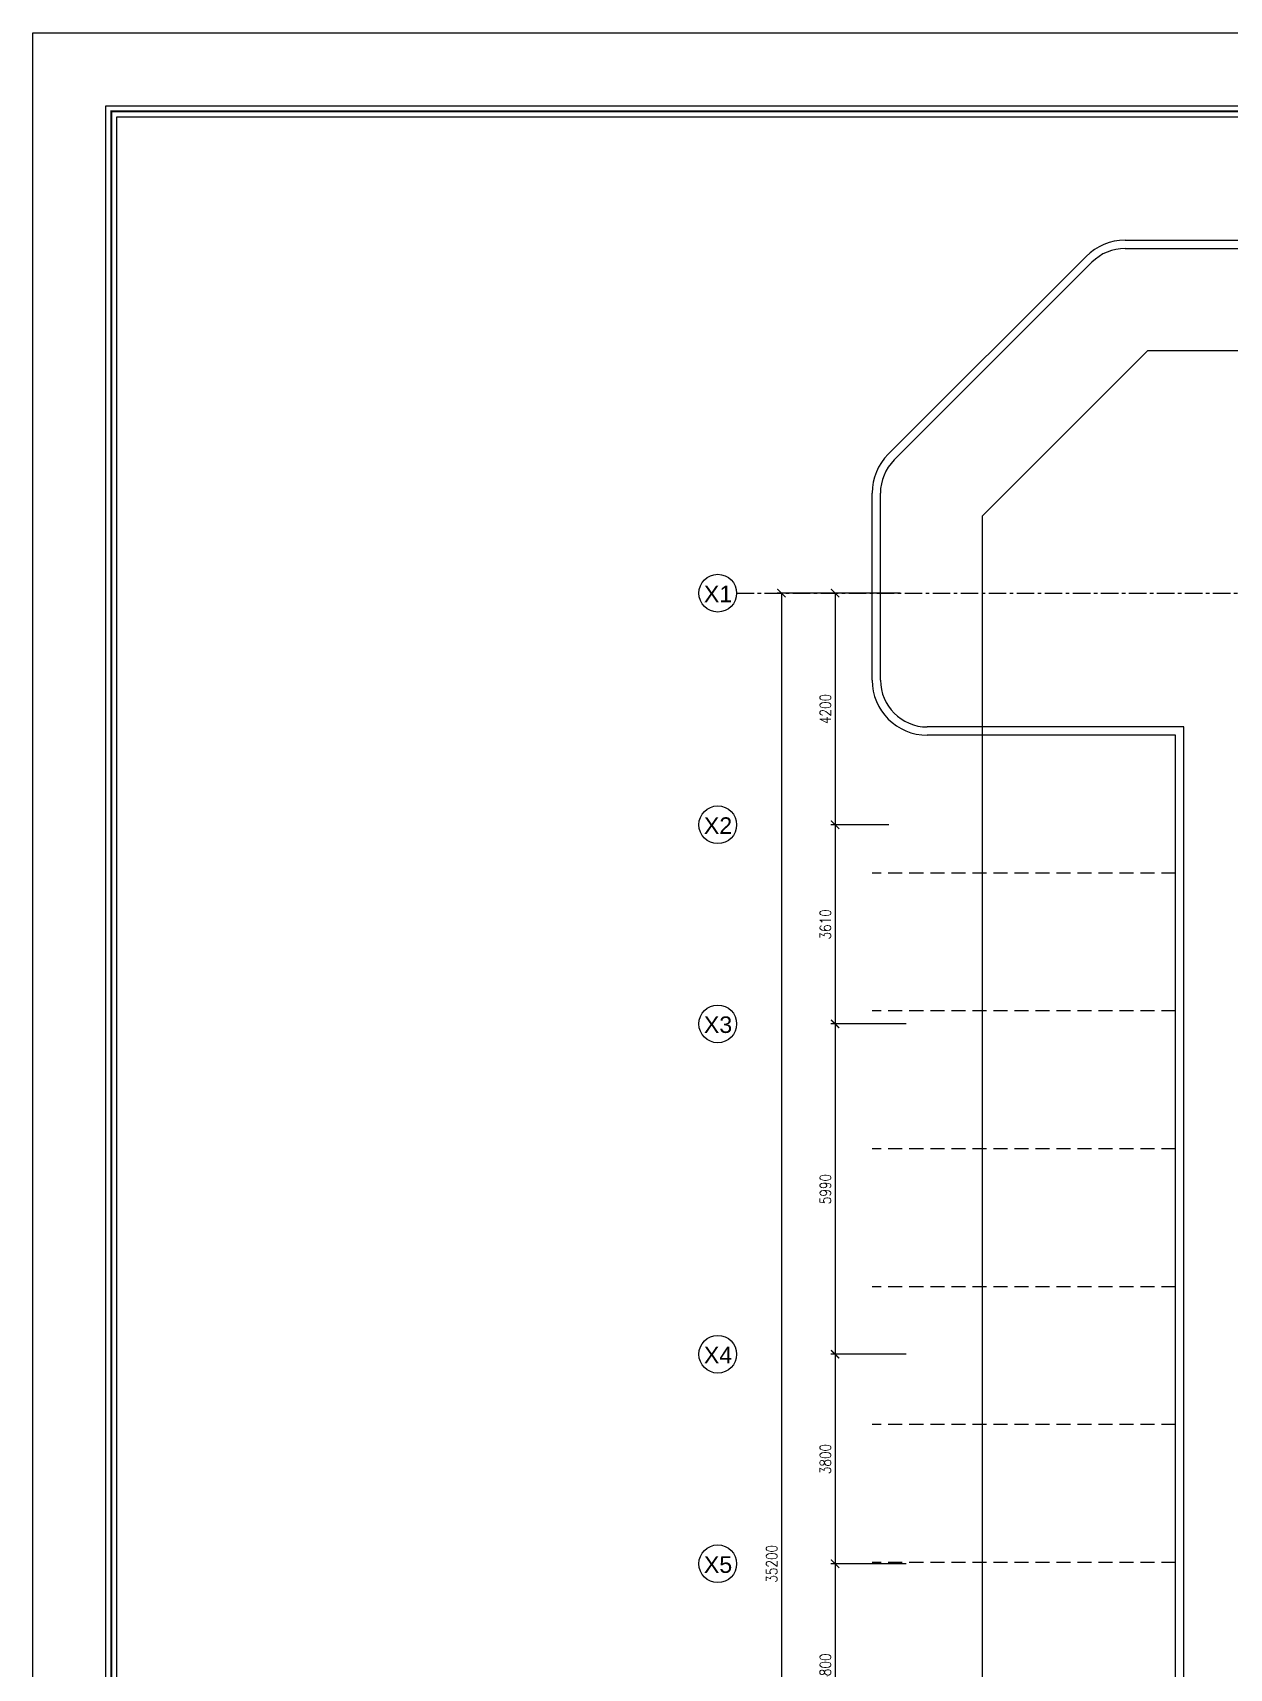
# Model space of a CAD drawing. Header units: millimetres. Extents: x -1288794 to 2153086, y -2701644 to -1428868.
# Drawn here: x 1073649 to 1095346, y -1493463 to -1463806 of the extents above; entities that cross this region are included whole.
import ezdxf
from ezdxf.enums import TextEntityAlignment as Align

# ---------------------------------------------------------------- set-up
doc = ezdxf.new("R2010")
doc.units = ezdxf.units.MM
doc.header["$LTSCALE"] = 100
doc.header["$PDMODE"] = 34
doc.linetypes.add('CENTER', pattern=[50.8, 31.75, -6.35, 6.35, -6.35])
doc.linetypes.add('DASHED', pattern=[19.05, 12.7, -6.35])
for name, color, linetype in [('A-ANNO-DIMS', 1, 'Continuous'), ('A-ANNO-SYMB', 33, 'Continuous'), ('A-ANNO-TEXT', 8, 'Continuous'), ('A-AREA', 8, 'CENTER'), ('A-GRID', 253, 'CENTER'), ('L-WALK', 8, 'Continuous'), ('LOGO LINE', 7, 'Continuous'), ('LOGO1LINE', 7, 'Continuous')]:
    doc.layers.add(name, color=color, linetype=linetype)
doc.styles.add('ROMANS', font='romans.shx', dxfattribs={"width": 0.8})
doc.styles.add('SANSSERIF', font='sas_____.pfb')
doc.dimstyles.new('100 of DIM2', dxfattribs={"dimscale": 0, "dimtxt": 200, "dimasz": 150, "dimexe": 75, "dimexo": 200, "dimgap": 75, "dimtad": 1, "dimdec": 0, "dimrnd": 5, "dimzin": 0, "dimdsep": 46, "dimtxsty": 'ROMANS', "dimblk": 'ARCHTICK', "dimcen": 100, "dimclrd": 94, "dimclre": 94, "dimclrt": 2, "dimadec": 0, "dimazin": 0, "dimtfac": 1, "dimtdec": 0, "dimtofl": 0, "dimtmove": 2, "dimatfit": 3, "dimldrblk": 'OPEN90', "dimfxl": 75, "dimtolj": 1, "dimtzin": 0, "dimarcsym": 0})

# ---------------------------------------------------------------- blocks, each defined once
blk = doc.blocks.new('_ArchTick')
at = {"color": 0, "linetype": 'ByBlock', "const_width": 0.15}
blk.add_lwpolyline([(-0.5, -0.5), (0.5, 0.5)], dxfattribs=at)
blk = doc.blocks.new('*D464')
at = {"layer": 'A-ANNO-DIMS', "color": 94, "lineweight": -2, "ltscale": 3, "transparency": 16777216}
for p, q in [((1089380, -1473969), (1087150, -1473969)), ((1087225, -1473969), (1087225, -1509169)), ((1089380, -1509169), (1087150, -1509169))]:
    blk.add_line(p, q, dxfattribs=at)
at = {"layer": 'Defpoints', "color": 0, "ltscale": 3, "transparency": 16777216}
for p in [(1089580, -1473969), (1087225, -1509169), (1089580, -1509169)]:
    blk.add_point(p, dxfattribs=at)
at = {"layer": 'A-ANNO-DIMS', "color": 94, "lineweight": -2, "ltscale": 3, "transparency": 16777216, "xscale": 150, "yscale": 150, "zscale": 150}
for p, rotation in [((1087225, -1473969), 90), ((1087225, -1509169), 270)]:
    blk.add_blockref('_ArchTick', p, dxfattribs=dict(at, rotation=rotation))
at = {"layer": 'A-ANNO-DIMS', "color": 2, "ltscale": 3, "transparency": 16777216, "insert": (1087050, -1491569), "char_height": 200, "attachment_point": 5, "rotation": 90, "style": 'ROMANS'}
blk.add_mtext('\\A1;35200', dxfattribs=at)
blk = doc.blocks.new('_Open90')
at = {"color": 0, "linetype": 'ByBlock', "lineweight": -2}
for p, q in [((0, 0), (-1, 0)), ((-0.5, 0.5), (0, 0)), ((0, 0), (-0.5, -0.5))]:
    blk.add_line(p, q, dxfattribs=at)
blk = doc.blocks.new('*D465')
at = {"layer": 'A-ANNO-DIMS', "color": 94, "lineweight": -2, "ltscale": 3, "transparency": 16777216}
for p, q in [((1089175, -1473969), (1088123, -1473969)), ((1088198, -1473969), (1088198, -1478169)), ((1089175, -1478169), (1088123, -1478169))]:
    blk.add_line(p, q, dxfattribs=at)
at = {"layer": 'Defpoints', "color": 0, "ltscale": 3, "transparency": 16777216}
for p in [(1089375, -1473969), (1088198, -1478169), (1089375, -1478169)]:
    blk.add_point(p, dxfattribs=at)
at = {"layer": 'A-ANNO-DIMS', "color": 94, "lineweight": -2, "ltscale": 3, "transparency": 16777216, "xscale": 150, "yscale": 150, "zscale": 150}
for p, rotation in [((1088198, -1473969), 90), ((1088198, -1478169), 270)]:
    blk.add_blockref('_ArchTick', p, dxfattribs=dict(at, rotation=rotation))
at = {"layer": 'A-ANNO-DIMS', "color": 2, "ltscale": 3, "transparency": 16777216, "insert": (1088023, -1476069), "char_height": 200, "attachment_point": 5, "rotation": 90, "style": 'ROMANS'}
blk.add_mtext('\\A1;4200', dxfattribs=at)
blk = doc.blocks.new('*D466')
at = {"layer": 'A-ANNO-DIMS', "color": 94, "lineweight": -2, "ltscale": 3, "transparency": 16777216}
for p, q in [((1089175, -1478169), (1088123, -1478169)), ((1088198, -1478169), (1088198, -1481779)), ((1089489, -1481779), (1088123, -1481779))]:
    blk.add_line(p, q, dxfattribs=at)
at = {"layer": 'Defpoints', "color": 0, "ltscale": 3, "transparency": 16777216}
for p in [(1089375, -1478169), (1088198, -1481779), (1089689, -1481779)]:
    blk.add_point(p, dxfattribs=at)
at = {"layer": 'A-ANNO-DIMS', "color": 94, "lineweight": -2, "ltscale": 3, "transparency": 16777216, "xscale": 150, "yscale": 150, "zscale": 150}
for p, rotation in [((1088198, -1478169), 90), ((1088198, -1481779), 270)]:
    blk.add_blockref('_ArchTick', p, dxfattribs=dict(at, rotation=rotation))
at = {"layer": 'A-ANNO-DIMS', "color": 2, "ltscale": 3, "transparency": 16777216, "insert": (1088023, -1479974), "char_height": 200, "attachment_point": 5, "rotation": 90, "style": 'ROMANS'}
blk.add_mtext('\\A1;3610', dxfattribs=at)
blk = doc.blocks.new('*D467')
at = {"layer": 'A-ANNO-DIMS', "color": 94, "lineweight": -2, "ltscale": 3, "transparency": 16777216}
for p, q in [((1089489, -1481779), (1088123, -1481779)), ((1088198, -1481779), (1088198, -1487769)), ((1089489, -1487769), (1088123, -1487769))]:
    blk.add_line(p, q, dxfattribs=at)
at = {"layer": 'Defpoints', "color": 0, "ltscale": 3, "transparency": 16777216}
for p in [(1089689, -1481779), (1088198, -1487769), (1089689, -1487769)]:
    blk.add_point(p, dxfattribs=at)
at = {"layer": 'A-ANNO-DIMS', "color": 94, "lineweight": -2, "ltscale": 3, "transparency": 16777216, "xscale": 150, "yscale": 150, "zscale": 150}
for p, rotation in [((1088198, -1481779), 90), ((1088198, -1487769), 270)]:
    blk.add_blockref('_ArchTick', p, dxfattribs=dict(at, rotation=rotation))
at = {"layer": 'A-ANNO-DIMS', "color": 2, "ltscale": 3, "transparency": 16777216, "insert": (1088023, -1484774), "char_height": 200, "attachment_point": 5, "rotation": 90, "style": 'ROMANS'}
blk.add_mtext('\\A1;5990', dxfattribs=at)
blk = doc.blocks.new('*D468')
at = {"layer": 'A-ANNO-DIMS', "color": 94, "lineweight": -2, "ltscale": 3, "transparency": 16777216}
for p, q in [((1089489, -1487769), (1088123, -1487769)), ((1088198, -1487769), (1088198, -1491569)), ((1089489, -1491569), (1088123, -1491569))]:
    blk.add_line(p, q, dxfattribs=at)
at = {"layer": 'Defpoints', "color": 0, "ltscale": 3, "transparency": 16777216}
for p in [(1089689, -1487769), (1088198, -1491569), (1089689, -1491569)]:
    blk.add_point(p, dxfattribs=at)
at = {"layer": 'A-ANNO-DIMS', "color": 94, "lineweight": -2, "ltscale": 3, "transparency": 16777216, "xscale": 150, "yscale": 150, "zscale": 150}
for p, rotation in [((1088198, -1487769), 90), ((1088198, -1491569), 270)]:
    blk.add_blockref('_ArchTick', p, dxfattribs=dict(at, rotation=rotation))
at = {"layer": 'A-ANNO-DIMS', "color": 2, "ltscale": 3, "transparency": 16777216, "insert": (1088023, -1489669), "char_height": 200, "attachment_point": 5, "rotation": 90, "style": 'ROMANS'}
blk.add_mtext('\\A1;3800', dxfattribs=at)
blk = doc.blocks.new('*D469')
at = {"layer": 'A-ANNO-DIMS', "color": 94, "lineweight": -2, "ltscale": 3, "transparency": 16777216}
for p, q in [((1089489, -1491569), (1088123, -1491569)), ((1088198, -1491569), (1088198, -1495369)), ((1089489, -1495369), (1088123, -1495369))]:
    blk.add_line(p, q, dxfattribs=at)
at = {"layer": 'Defpoints', "color": 0, "ltscale": 3, "transparency": 16777216}
for p in [(1089689, -1491569), (1088198, -1495369), (1089689, -1495369)]:
    blk.add_point(p, dxfattribs=at)
at = {"layer": 'A-ANNO-DIMS', "color": 94, "lineweight": -2, "ltscale": 3, "transparency": 16777216, "xscale": 150, "yscale": 150, "zscale": 150}
for p, rotation in [((1088198, -1491569), 90), ((1088198, -1495369), 270)]:
    blk.add_blockref('_ArchTick', p, dxfattribs=dict(at, rotation=rotation))
at = {"layer": 'A-ANNO-DIMS', "color": 2, "ltscale": 3, "transparency": 16777216, "insert": (1088023, -1493469), "char_height": 200, "attachment_point": 5, "rotation": 90, "style": 'ROMANS'}
blk.add_mtext('\\A1;3800', dxfattribs=at)

msp = doc.modelspace()

# ---------------------------------------------------------------- linework, layer by layer
at = {"layer": 'A-ANNO-SYMB', "ltscale": 3}
for centre in [(1086071.2, -1473968.6), (1086071.2, -1478168.6), (1086071.2, -1481778.6), (1086071.2, -1487768.6), (1086071.2, -1491568.6)]:
    msp.add_circle(centre, 342.2, dxfattribs=at)
at = {"layer": 'A-AREA', "ltscale": 15}
for p, q in [((1090870.6, -1472568.6), (1093870.6, -1469568.6)), ((1093870.6, -1469568.6), (1125970.6, -1469568.6)), ((1090870.6, -1512568.6), (1090870.6, -1472568.6))]:
    msp.add_line(p, q, dxfattribs=at)
at = {"layer": 'A-GRID', "ltscale": 0.1}
msp.add_line((1086413.3, -1473968.6), (1129952.9, -1473968.6), dxfattribs=at)
at = {"layer": 'L-WALK', "ltscale": 15}
for p, q in [((1093456.3, -1467568.6), (1095870.6, -1467568.6)), ((1093456.3, -1467718.6), (1095870.6, -1467718.6)), ((1089163.5, -1471447.3), (1092749.2, -1467861.5)), ((1089269.5, -1471553.4), (1092855.3, -1467967.6)), ((1088870.6, -1475544.7), (1088870.6, -1472154.4)), ((1089020.6, -1475544.7), (1089020.6, -1472154.4)), ((1094370.6, -1503743.6), (1094370.6, -1476544.7)), ((1094520.6, -1503893.6), (1094520.6, -1476394.7))]:
    msp.add_line(p, q, dxfattribs=at)
at = {"layer": 'L-WALK', "ltscale": 3}
for p, q in [((1094520.6, -1476394.7), (1089870.6, -1476394.7)), ((1094370.6, -1476544.7), (1089870.6, -1476544.7))]:
    msp.add_line(p, q, dxfattribs=at)
at = {"layer": 'L-WALK', "linetype": 'DASHED', "ltscale": 0.2}
for p, q in [((1094370.6, -1479044.7), (1088870.6, -1479044.7)), ((1094370.6, -1481544.7), (1088870.6, -1481544.7)), ((1094370.6, -1484044.7), (1088870.6, -1484044.7)), ((1094370.6, -1486544.7), (1088870.6, -1486544.7)), ((1094370.6, -1489044.7), (1088870.6, -1489044.7)), ((1094370.6, -1491544.7), (1088870.6, -1491544.7))]:
    msp.add_line(p, q, dxfattribs=at)
at = {"layer": 'L-WALK', "ltscale": 15}
for centre, radius, start, end in [((1093456.3, -1468568.6), 1000, 90, 135), ((1093456.3, -1468568.6), 850, 90, 135), ((1089870.6, -1472154.4), 1000, 135, 180), ((1089870.6, -1472154.4), 850, 135, 180)]:
    msp.add_arc(centre, radius, start, end, dxfattribs=at)
at = {"layer": 'L-WALK', "ltscale": 3}
for radius in [1000, 850]:
    msp.add_arc((1089870.6, -1475544.7), radius, 180, 270, dxfattribs=at)
at = {"layer": 'LOGO LINE'}
msp.add_lwpolyline([(1152406.7, -1519493.9), (1073648.7, -1519493.9), (1073648.7, -1463806.4), (1152406.7, -1463806.4)], close=True, dxfattribs=at)
at = {"layer": 'LOGO1LINE'}
for points in [[(1151080.8, -1518168), (1074974.6, -1518168), (1074974.6, -1465132.3), (1151080.8, -1465132.3)], [(1140772.1, -1517969.1), (1075173.5, -1517969.1), (1075173.5, -1465331.1), (1140772.1, -1465331.1)]]:
    msp.add_lwpolyline(points, close=True, dxfattribs=at)
at = {"layer": 'LOGO1LINE', "const_width": 39.8}
msp.add_lwpolyline([(1150981.4, -1518068.5), (1075074, -1518068.5), (1075074, -1465231.7), (1150981.4, -1465231.7)], close=True, dxfattribs=at)

# ---------------------------------------------------------------- texts
at = {"layer": 'A-ANNO-TEXT', "style": 'SANSSERIF'}
for s, p in [('X1', (1086075.8, -1474133.2)), ('X2', (1086075.8, -1478333.2)), ('X3', (1086075.8, -1481943.2)), ('X4', (1086075.8, -1487933.2)), ('X5', (1086075.8, -1491733.2))]:
    msp.add_text(s, height=300, dxfattribs=at).set_placement(p, align=Align.CENTER)

# ---------------------------------------------------------------- dimensions: what is measured, and where the dimension line sits
at = {"layer": 'A-ANNO-DIMS', "ltscale": 3}
for base, p1, p2, picture, middle in [((1087225.3, -1509168.6), (1089580.5, -1473968.6), (1089580.5, -1509168.6), '*D464', (1087050.3, -1491568.6)), ((1088197.8, -1478168.6), (1089375.4, -1473968.6), (1089375.4, -1478168.6), '*D465', (1088022.8, -1476068.6)), ((1088197.8, -1481778.6), (1089375.4, -1478168.6), (1089689.4, -1481778.6), '*D466', (1088022.8, -1479973.6)), ((1088197.8, -1487768.6), (1089689.4, -1481778.6), (1089689.4, -1487768.6), '*D467', (1088022.8, -1484773.6)), ((1088197.8, -1491568.6), (1089689.4, -1487768.6), (1089689.4, -1491568.6), '*D468', (1088022.8, -1489668.6)), ((1088197.8, -1495368.6), (1089689.4, -1491568.6), (1089689.4, -1495368.6), '*D469', (1088022.8, -1493468.6))]:
    dim = msp.add_linear_dim(base=base, p1=p1, p2=p2, angle=90, dimstyle='100 of DIM2', override={"dimscale": 1}, dxfattribs=at)
    dim.commit()
    dim.dimension.update_dxf_attribs({"geometry": picture, "text_midpoint": middle})

doc.saveas('drawing.dxf')
